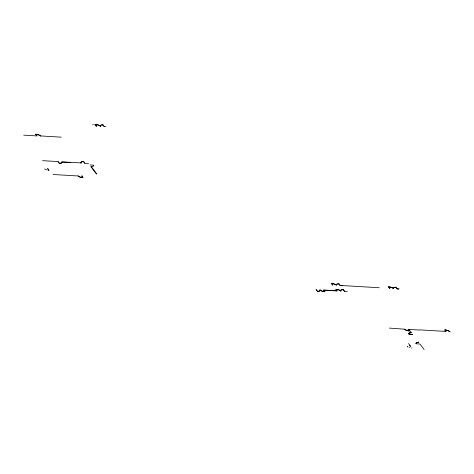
<?xml version="1.0" encoding="UTF-8"?>
<svg xmlns="http://www.w3.org/2000/svg" width="474" height="474" viewBox="0 0 474 474"><rect width="100%" height="100%" fill="white"/><g stroke="black" fill="none" stroke-linecap="round" stroke-linejoin="round"><path stroke-width="0.71" d="M94.634 124.443L96.234 126.149M81.172 163.121L80.995 162.896A4.124 1.523 12.5 0 1 83.163 161.604L83.655 161.622L84.81 163.151M70.3 162.298L61.94 162.019A4.124 1.523 12.5 0 1 59.771 163.311L59.286 163.293L58.124 161.764M332.606 284.993L331.445 283.464L331.966 283.529A4.124 1.523 12.5 0 1 336.107 284.957L336.279 284.969A4.124 1.523 12.5 0 1 338.519 283.896L339.011 283.908L340.166 285.437L379.277 287.742M336.019 289.294L337.304 290.989L323.783 290.195L324.945 291.723L324.435 291.682A4.124 1.523 12.5 0 1 320.288 290.23L319.861 289.78L320.11 290.218A4.124 1.523 12.5 0 1 317.87 291.297L317.384 291.279L316.223 289.75M416.19 343.905L416.054 343.686A4.124 1.523 12.5 0 1 418.222 342.4L418.726 342.429L418.269 341.831M96.258 125.966L96.643 125.989L95.487 124.461L96.003 124.526A4.124 1.523 12.5 0 1 100.144 125.954L100.583 126.404L100.37 126.179A4.076 1.505 12.5 0 0 96.003 124.526M96.791 126.185L95.677 124.496M105.809 126.712L104.191 126.617L102.905 124.923M61.27 137.176L40.503 135.919A4.124 1.523 12.5 0 0 36.089 134.243L35.58 134.201L36.735 135.73M23.7 135.149L37.049 135.931L35.763 134.237M42.613 160.668L58.154 161.581L59.434 163.281M70.727 162.321L81.018 162.926M61.922 161.989L70.448 162.487M88.514 163.554L84.787 163.334L83.501 161.634M89.977 164.946L93.378 165.148M82.565 176.05L81.581 175.99L82.867 177.685M53.076 174.497L78.103 175.967A4.076 1.505 12.5 0 0 82.535 177.655L83.057 177.72L81.895 176.192M399.061 288.903L397.242 288.796L396.08 287.268L395.594 287.25A4.124 1.523 12.5 0 0 393.355 288.322L393.467 288.548A4.076 1.505 12.5 0 1 395.612 287.274M332.748 285.188L331.634 283.499M342.524 285.763L340.142 285.621L338.857 283.926M389.824 288.542L388.71 286.859M398.782 289.069L397.218 288.98L395.932 287.28M316.081 289.561L317.533 291.267M335.148 290.681L323.469 289.993L324.755 291.688L324.423 291.664A4.076 1.505 12.5 0 1 320.063 290.005A4.076 1.505 12.5 0 1 317.853 291.273M335.574 290.704L336.99 290.787L335.829 289.259L336.35 289.324A4.124 1.523 12.5 0 1 340.492 290.752L340.919 291.202L340.717 290.977A4.076 1.505 12.5 0 0 336.35 289.324M347.335 291.581L344.527 291.415L343.241 289.715M389.379 328.091L404.429 329.187A4.076 1.505 12.5 0 0 408.795 330.846L409.311 330.911L408.155 329.377L408.452 329.394M408.013 329.187L409.127 330.876M419.78 329.88L445.874 331.415L444.719 329.886L445.234 329.945A4.124 1.523 12.5 0 1 449.642 331.604L449.672 331.64M419.496 330.046L409.275 329.442M446.022 331.604L444.902 329.922M450.3 331.859L449.601 331.604A4.076 1.505 12.5 0 0 445.234 329.945M411.479 348.023L411.977 348.052M47.981 170.119L48.84 170.219L47.542 168.507M46.416 169.745L46.926 169.893M409.394 347.578L409.903 347.726M45.492 169.372L45.948 169.562M407.658 346.802L408.031 347.015M44.675 168.963L45.048 169.182M407.332 346.577L407.687 346.796M404.358 329.157L404.387 329.187A4.124 1.523 12.5 0 0 408.801 330.864M77.973 175.777L78.169 176.002A4.124 1.523 12.5 0 0 82.547 177.673M40.663 136.145L40.462 135.919A4.076 1.505 12.5 0 0 36.095 134.266M389.681 288.352L388.52 286.823L389.041 286.883A4.076 1.505 12.5 0 1 393.402 288.542L393.177 288.316A4.124 1.523 12.5 0 0 389.03 286.865M408.878 329.424L411.391 332.742L410.887 332.707A4.124 1.523 12.5 0 0 408.718 333.992L412.404 334.614M412.676 334.443L408.76 333.998A4.076 1.505 12.5 0 1 410.905 332.724M424.117 349.557L419.958 344.059L416.095 343.691A4.076 1.505 12.5 0 1 418.24 342.418M408.547 343.52L410.745 346.423M409.56 345.392L410.265 346.322M344.551 291.232L343.395 289.703L342.903 289.691A4.124 1.523 12.5 0 0 340.664 290.763L340.729 290.953A4.076 1.505 12.5 0 1 342.927 289.709M104.215 126.434L103.059 124.905L102.574 124.893A4.124 1.523 12.5 0 0 100.334 125.966L100.399 126.173A4.076 1.505 12.5 0 1 102.591 124.911M91.269 166.652L96.815 173.982M96.394 173.958L90.842 166.623L91.346 166.658A4.076 1.505 12.5 0 0 93.467 165.367L93.514 165.367M47.856 168.708L49.012 170.237M338.543 283.914A4.076 1.505 12.5 0 0 336.392 285.188L336.327 285.182A4.076 1.505 12.5 0 0 331.966 283.529M81.042 162.902A4.076 1.505 12.5 0 1 83.187 161.628M92.578 124.935A4.124 1.523 12.5 0 1 93.366 124.555M61.898 162.013A4.076 1.505 12.5 0 1 59.754 163.287"/></g></svg>
